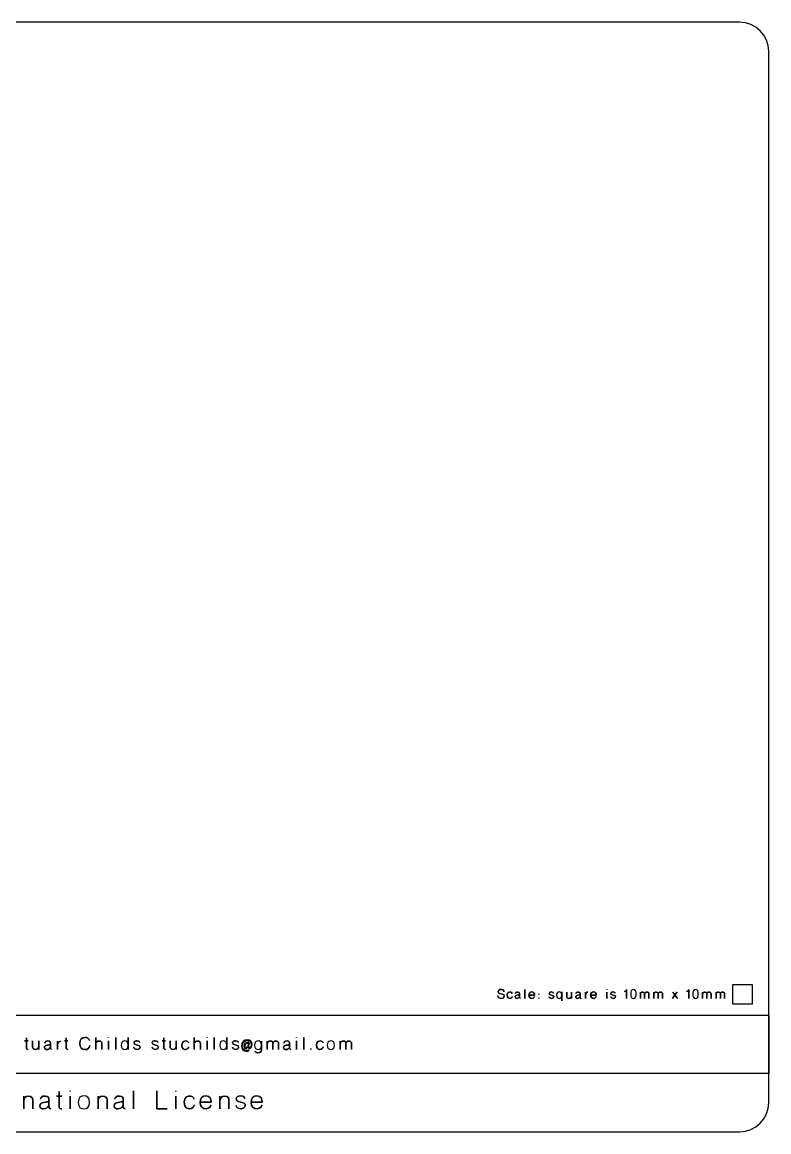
# Model space of a CAD drawing. Extents: x 15 to 785, y -585 to -15.
# Drawn here: x 402 to 785, y -585 to -15 of the extents above; entities that cross this region are included whole.
import ezdxf

# ---------------------------------------------------------------- set-up
doc = ezdxf.new("R2010")
doc.units = 0
doc.header["$MEASUREMENT"] = 0
doc.layers.add('LAYER_1', color=7, linetype='CONTINUOUS')

# ---------------------------------------------------------------- blocks, each defined once
blk = doc.blocks.new('BLOCK_2')
at = {"layer": 'LAYER_1', "color": 250}
blk.add_lwpolyline([(785, -555), (15, -555), (15, -525), (785, -525), (785, -555)], dxfattribs=at)
blk.add_open_spline([(785, -570), (785, -578.28), (778.28, -585), (770, -585), (770, -585), (30, -585), (30, -585), (21.72, -585), (15, -578.28), (15, -570), (15, -570), (15, -30), (15, -30), (15, -21.72), (21.72, -15), (30, -15), (30, -15), (770, -15), (770, -15), (778.28, -15), (785, -21.72), (785, -30), (785, -30), (785, -570), (785, -570)], degree=3, knots=[0, 0, 0, 0, 1, 1, 1, 2, 2, 2, 3, 3, 3, 4, 4, 4, 5, 5, 5, 6, 6, 6, 7, 7, 7, 8, 8, 8, 8], dxfattribs=at)
blk = doc.blocks.new('BLOCK_3')
at = {"layer": 'LAYER_1', "color": 30}
for points, knots in [([(402.83, -538.32), (402.83, -538.32), (404.6, -538.32), (404.6, -538.32), (404.6, -538.32), (402.83, -538.32), (402.83, -538.32)], [0, 0, 0, 0, 1, 1, 1, 2, 2, 2, 2]), ([(404.58, -542.66), (404.17, -542.69), (403.72, -542.71), (403.72, -542.14), (403.72, -541.56), (403.72, -536.72), (403.72, -536.72), (403.72, -536.72), (403.72, -541.56), (403.72, -542.14), (403.72, -542.71), (404.17, -542.69), (404.58, -542.66)], [0, 0, 0, 0, 1, 1, 1, 2, 2, 2, 3, 3, 3, 4, 4, 4, 4]), ([(406.94, -541.57), (406.94, -541.96), (407.33, -542.69), (408.4, -542.7), (409.49, -542.71), (410.06, -541.87), (410.06, -541.09), (410.06, -541.87), (409.49, -542.71), (408.4, -542.7), (407.33, -542.69), (406.94, -541.96), (406.94, -541.57), (406.94, -541.18), (406.94, -538.34), (406.94, -538.34), (406.94, -538.34), (406.94, -541.18), (406.94, -541.57)], [0, 0, 0, 0, 1, 1, 1, 2, 2, 2, 3, 3, 3, 4, 4, 4, 5, 5, 5, 6, 6, 6, 6]), ([(410.06, -542.7), (410.06, -542.7), (410.06, -538.34), (410.06, -538.34), (410.06, -538.34), (410.06, -542.7), (410.06, -542.7)], [0, 0, 0, 0, 1, 1, 1, 2, 2, 2, 2]), ([(416.1, -541.6), (415.85, -541.96), (414.97, -542.78), (414.28, -542.76), (413.58, -542.73), (413.02, -542.51), (413.02, -541.73), (413.02, -540.94), (413.49, -540.61), (414.39, -540.53), (415.28, -540.44), (415.68, -540.31), (416.1, -540.19), (415.68, -540.31), (415.28, -540.44), (414.39, -540.53), (413.49, -540.61), (413.02, -540.94), (413.02, -541.73), (413.02, -542.51), (413.58, -542.73), (414.28, -542.76), (414.97, -542.78), (415.85, -541.96), (416.1, -541.6)], [0, 0, 0, 0, 1, 1, 1, 2, 2, 2, 3, 3, 3, 4, 4, 4, 5, 5, 5, 6, 6, 6, 7, 7, 7, 8, 8, 8, 8]), ([(416.7, -542.71), (416.7, -542.71), (416.1, -542.66), (416.1, -542.15), (416.1, -542.15), (416.1, -539.37), (416.1, -539.37), (416.1, -539.01), (415.92, -538.34), (414.78, -538.34), (413.64, -538.34), (413.21, -538.85), (413.21, -539.39), (413.21, -538.85), (413.64, -538.34), (414.78, -538.34), (415.92, -538.34), (416.1, -539.01), (416.1, -539.37), (416.1, -539.37), (416.1, -542.15), (416.1, -542.15), (416.1, -542.66), (416.7, -542.71), (416.7, -542.71)], [0, 0, 0, 0, 1, 1, 1, 2, 2, 2, 3, 3, 3, 4, 4, 4, 5, 5, 5, 6, 6, 6, 7, 7, 7, 8, 8, 8, 8]), ([(421.31, -538.36), (420.52, -538.35), (419.62, -539.51), (419.65, -540.49), (419.62, -539.51), (420.52, -538.35), (421.31, -538.36)], [0, 0, 0, 0, 1, 1, 1, 2, 2, 2, 2]), ([(419.65, -538.36), (419.65, -538.36), (419.65, -542.71), (419.65, -542.71), (419.65, -542.71), (419.65, -538.36), (419.65, -538.36)], [0, 0, 0, 0, 1, 1, 1, 2, 2, 2, 2]), ([(423.25, -538.32), (423.25, -538.32), (425.02, -538.32), (425.02, -538.32), (425.02, -538.32), (423.25, -538.32), (423.25, -538.32)], [0, 0, 0, 0, 1, 1, 1, 2, 2, 2, 2]), ([(425.01, -542.66), (424.59, -542.69), (424.14, -542.71), (424.14, -542.14), (424.14, -541.56), (424.14, -536.72), (424.14, -536.72), (424.14, -536.72), (424.14, -541.56), (424.14, -542.14), (424.14, -542.71), (424.59, -542.69), (425.01, -542.66)], [0, 0, 0, 0, 1, 1, 1, 2, 2, 2, 3, 3, 3, 4, 4, 4, 4]), ([(436.34, -540.66), (436.07, -542.11), (435.19, -542.77), (433.8, -542.77), (432.12, -542.77), (431.16, -541.82), (431.16, -539.65), (431.16, -537.49), (432.12, -536.52), (433.8, -536.52), (435.01, -536.52), (435.84, -537.02), (436.21, -538.11), (435.84, -537.02), (435.01, -536.52), (433.8, -536.52), (432.12, -536.52), (431.16, -537.49), (431.16, -539.65), (431.16, -541.82), (432.12, -542.77), (433.8, -542.77), (435.19, -542.77), (436.07, -542.11), (436.34, -540.66)], [0, 0, 0, 0, 1, 1, 1, 2, 2, 2, 3, 3, 3, 4, 4, 4, 5, 5, 5, 6, 6, 6, 7, 7, 7, 8, 8, 8, 8]), ([(439.34, -542.71), (439.34, -542.71), (439.34, -536.6), (439.34, -536.6), (439.34, -536.6), (439.34, -542.71), (439.34, -542.71)], [0, 0, 0, 0, 1, 1, 1, 2, 2, 2, 2]), ([(442.51, -542.71), (442.51, -542.71), (442.51, -540.5), (442.51, -539.73), (442.51, -538.96), (442.04, -538.38), (441.13, -538.36), (440.21, -538.34), (439.34, -538.9), (439.34, -539.64), (439.34, -538.9), (440.21, -538.34), (441.13, -538.36), (442.04, -538.38), (442.51, -538.96), (442.51, -539.73), (442.51, -540.5), (442.51, -542.71), (442.51, -542.71)], [0, 0, 0, 0, 1, 1, 1, 2, 2, 2, 3, 3, 3, 4, 4, 4, 5, 5, 5, 6, 6, 6, 6]), ([(445.88, -536.74), (445.88, -536.74), (445.88, -536.59), (445.88, -536.59), (445.88, -536.59), (445.88, -536.74), (445.88, -536.74)], [0, 0, 0, 0, 1, 1, 1, 2, 2, 2, 2]), ([(445.88, -542.7), (445.88, -542.7), (445.88, -538.35), (445.88, -538.35), (445.88, -538.35), (445.88, -542.71), (445.88, -542.7)], [0, 0, 0, 0, 1, 1, 1, 2, 2, 2, 2]), ([(449.61, -542.71), (449.61, -542.71), (449.61, -536.6), (449.61, -536.6), (449.61, -536.6), (449.61, -542.71), (449.61, -542.71)], [0, 0, 0, 0, 1, 1, 1, 2, 2, 2, 2]), ([(454.22, -538.34), (455.2, -538.34), (456.01, -538.83), (456.01, -540.52), (456.01, -542.21), (455.2, -542.71), (454.22, -542.71), (453.23, -542.71), (452.43, -542.21), (452.43, -540.52), (452.43, -538.83), (453.23, -538.34), (454.22, -538.34)], [0, 0, 0, 0, 1, 1, 1, 2, 2, 2, 3, 3, 3, 4, 4, 4, 4]), ([(454.22, -538.34), (455.2, -538.34), (456.01, -538.83), (456.01, -540.52), (456.01, -542.21), (455.2, -542.71), (454.22, -542.71), (453.23, -542.71), (452.43, -542.21), (452.43, -540.52), (452.43, -538.83), (453.23, -538.34), (454.22, -538.34)], [0, 0, 0, 0, 1, 1, 1, 2, 2, 2, 3, 3, 3, 4, 4, 4, 4]), ([(456.02, -536.58), (456.02, -536.58), (456.02, -542.71), (456.02, -542.71), (456.02, -542.71), (456.02, -536.58), (456.02, -536.58)], [0, 0, 0, 0, 1, 1, 1, 2, 2, 2, 2]), ([(460.59, -538.29), (459.52, -538.27), (459.03, -538.61), (459.03, -539.26), (459.03, -539.92), (459.58, -540.12), (459.79, -540.18), (459.79, -540.18), (461.39, -540.66), (461.39, -540.66), (461.6, -540.71), (462.11, -540.94), (462.11, -541.56), (462.11, -542.19), (461.44, -542.71), (460.59, -542.71), (459.74, -542.71), (458.97, -542.26), (458.97, -541.6), (458.97, -542.26), (459.74, -542.71), (460.59, -542.71), (461.44, -542.71), (462.11, -542.19), (462.11, -541.56), (462.11, -540.94), (461.6, -540.71), (461.39, -540.66), (461.39, -540.66), (459.79, -540.18), (459.79, -540.18), (459.58, -540.12), (459.03, -539.92), (459.03, -539.26), (459.03, -538.61), (459.52, -538.27), (460.59, -538.29), (461.66, -538.34), (461.94, -538.93), (461.92, -539.14), (461.94, -538.93), (461.66, -538.34), (460.59, -538.29)], [0, 0, 0, 0, 1, 1, 1, 2, 2, 2, 3, 3, 3, 4, 4, 4, 5, 5, 5, 6, 6, 6, 7, 7, 7, 8, 8, 8, 9, 9, 9, 10, 10, 10, 11, 11, 11, 12, 12, 12, 13, 13, 13, 14, 14, 14, 14]), ([(469.93, -538.29), (468.86, -538.27), (468.37, -538.61), (468.37, -539.26), (468.37, -539.92), (468.92, -540.12), (469.13, -540.18), (469.13, -540.18), (470.73, -540.66), (470.73, -540.66), (470.94, -540.71), (471.45, -540.94), (471.45, -541.56), (471.45, -542.19), (470.78, -542.71), (469.93, -542.71), (469.08, -542.71), (468.31, -542.26), (468.31, -541.6), (468.31, -542.26), (469.08, -542.71), (469.93, -542.71), (470.78, -542.71), (471.45, -542.19), (471.45, -541.56), (471.45, -540.94), (470.94, -540.71), (470.73, -540.66), (470.73, -540.66), (469.13, -540.18), (469.13, -540.18), (468.92, -540.12), (468.37, -539.92), (468.37, -539.26), (468.37, -538.61), (468.86, -538.27), (469.93, -538.29), (471, -538.34), (471.28, -538.93), (471.26, -539.14), (471.28, -538.93), (471, -538.34), (469.93, -538.29)], [0, 0, 0, 0, 1, 1, 1, 2, 2, 2, 3, 3, 3, 4, 4, 4, 5, 5, 5, 6, 6, 6, 7, 7, 7, 8, 8, 8, 9, 9, 9, 10, 10, 10, 11, 11, 11, 12, 12, 12, 13, 13, 13, 14, 14, 14, 14]), ([(473.42, -538.32), (473.42, -538.32), (475.19, -538.32), (475.19, -538.32), (475.19, -538.32), (473.42, -538.32), (473.42, -538.32)], [0, 0, 0, 0, 1, 1, 1, 2, 2, 2, 2]), ([(475.17, -542.66), (474.76, -542.69), (474.31, -542.71), (474.31, -542.14), (474.31, -541.56), (474.31, -536.72), (474.31, -536.72), (474.31, -536.72), (474.31, -541.56), (474.31, -542.14), (474.31, -542.71), (474.76, -542.69), (475.17, -542.66)], [0, 0, 0, 0, 1, 1, 1, 2, 2, 2, 3, 3, 3, 4, 4, 4, 4]), ([(477.52, -538.34), (477.52, -538.34), (477.52, -541.18), (477.52, -541.57), (477.52, -541.96), (477.91, -542.69), (478.99, -542.7), (480.07, -542.71), (480.65, -541.87), (480.65, -541.09), (480.65, -541.87), (480.07, -542.71), (478.99, -542.7), (477.91, -542.69), (477.52, -541.96), (477.52, -541.57), (477.52, -541.18), (477.52, -538.34), (477.52, -538.34)], [0, 0, 0, 0, 1, 1, 1, 2, 2, 2, 3, 3, 3, 4, 4, 4, 5, 5, 5, 6, 6, 6, 6]), ([(480.65, -538.34), (480.65, -538.34), (480.65, -542.7), (480.65, -542.7), (480.65, -542.7), (480.65, -538.34), (480.65, -538.34)], [0, 0, 0, 0, 1, 1, 1, 2, 2, 2, 2]), ([(487.05, -541.33), (487.02, -542.04), (486.26, -542.71), (485.54, -542.71), (484.83, -542.71), (483.6, -542.59), (483.6, -540.46), (483.6, -538.34), (484.97, -538.32), (485.58, -538.32), (486.18, -538.32), (486.97, -538.78), (487.02, -539.38), (486.97, -538.78), (486.18, -538.32), (485.58, -538.32), (484.97, -538.32), (483.6, -538.34), (483.6, -540.46), (483.6, -542.59), (484.83, -542.71), (485.54, -542.71), (486.26, -542.71), (487.02, -542.04), (487.05, -541.33)], [0, 0, 0, 0, 1, 1, 1, 2, 2, 2, 3, 3, 3, 4, 4, 4, 5, 5, 5, 6, 6, 6, 7, 7, 7, 8, 8, 8, 8]), ([(489.95, -542.71), (489.95, -542.71), (489.95, -536.6), (489.95, -536.6), (489.95, -536.6), (489.95, -542.71), (489.95, -542.71)], [0, 0, 0, 0, 1, 1, 1, 2, 2, 2, 2]), ([(493.12, -542.71), (493.12, -542.71), (493.12, -540.5), (493.12, -539.73), (493.12, -538.96), (492.65, -538.38), (491.75, -538.36), (490.83, -538.34), (489.95, -538.9), (489.95, -539.64), (489.95, -538.9), (490.83, -538.34), (491.75, -538.36), (492.65, -538.38), (493.12, -538.96), (493.12, -539.73), (493.12, -540.5), (493.12, -542.71), (493.12, -542.71)], [0, 0, 0, 0, 1, 1, 1, 2, 2, 2, 3, 3, 3, 4, 4, 4, 5, 5, 5, 6, 6, 6, 6]), ([(496.49, -536.74), (496.49, -536.74), (496.49, -536.59), (496.49, -536.59), (496.49, -536.59), (496.49, -536.74), (496.49, -536.74)], [0, 0, 0, 0, 1, 1, 1, 2, 2, 2, 2]), ([(496.49, -542.7), (496.49, -542.7), (496.49, -538.35), (496.49, -538.35), (496.49, -538.35), (496.49, -542.71), (496.49, -542.7)], [0, 0, 0, 0, 1, 1, 1, 2, 2, 2, 2]), ([(500.22, -542.71), (500.22, -542.71), (500.22, -536.6), (500.22, -536.6), (500.22, -536.6), (500.22, -542.71), (500.22, -542.71)], [0, 0, 0, 0, 1, 1, 1, 2, 2, 2, 2]), ([(504.83, -538.34), (505.81, -538.34), (506.62, -538.83), (506.62, -540.52), (506.62, -542.21), (505.81, -542.71), (504.83, -542.71), (503.85, -542.71), (503.04, -542.21), (503.04, -540.52), (503.04, -538.83), (503.85, -538.34), (504.83, -538.34)], [0, 0, 0, 0, 1, 1, 1, 2, 2, 2, 3, 3, 3, 4, 4, 4, 4]), ([(504.83, -538.34), (505.81, -538.34), (506.62, -538.83), (506.62, -540.52), (506.62, -542.21), (505.81, -542.71), (504.83, -542.71), (503.85, -542.71), (503.04, -542.21), (503.04, -540.52), (503.04, -538.83), (503.85, -538.34), (504.83, -538.34)], [0, 0, 0, 0, 1, 1, 1, 2, 2, 2, 3, 3, 3, 4, 4, 4, 4]), ([(506.63, -536.58), (506.63, -536.58), (506.63, -542.71), (506.63, -542.71), (506.63, -542.71), (506.63, -536.58), (506.63, -536.58)], [0, 0, 0, 0, 1, 1, 1, 2, 2, 2, 2]), ([(511.2, -538.29), (510.14, -538.27), (509.65, -538.61), (509.65, -539.26), (509.65, -539.92), (510.2, -540.12), (510.4, -540.18), (510.4, -540.18), (512, -540.66), (512, -540.66), (512.21, -540.71), (512.72, -540.94), (512.72, -541.56), (512.72, -542.19), (512.05, -542.71), (511.2, -542.71), (510.36, -542.71), (509.59, -542.26), (509.59, -541.6), (509.59, -542.26), (510.36, -542.71), (511.2, -542.71), (512.05, -542.71), (512.72, -542.19), (512.72, -541.56), (512.72, -540.94), (512.21, -540.71), (512, -540.66), (512, -540.66), (510.4, -540.18), (510.4, -540.18), (510.2, -540.12), (509.65, -539.92), (509.65, -539.26), (509.65, -538.61), (510.14, -538.27), (511.2, -538.29), (512.27, -538.34), (512.55, -538.93), (512.53, -539.14), (512.55, -538.93), (512.27, -538.34), (511.2, -538.29)], [0, 0, 0, 0, 1, 1, 1, 2, 2, 2, 3, 3, 3, 4, 4, 4, 5, 5, 5, 6, 6, 6, 7, 7, 7, 8, 8, 8, 9, 9, 9, 10, 10, 10, 11, 11, 11, 12, 12, 12, 13, 13, 13, 14, 14, 14, 14]), ([(518.21, -543.26), (517.75, -543.5), (517.27, -543.59), (516.71, -543.59), (515.32, -543.59), (514.14, -542.58), (514.14, -540.94), (514.14, -539.2), (515.35, -537.68), (517.23, -537.68), (518.71, -537.68), (519.69, -538.73), (519.69, -540.14), (519.69, -541.41), (518.98, -542.15), (518.19, -542.15), (517.85, -542.15), (517.54, -541.93), (517.55, -541.41), (517.55, -541.41), (517.53, -541.41), (517.53, -541.41), (517.23, -541.91), (516.84, -542.15), (516.34, -542.15), (515.84, -542.15), (515.42, -541.76), (515.42, -541.09), (515.42, -540.04), (516.25, -539.08), (517.43, -539.08), (517.78, -539.08), (518.11, -539.16), (518.33, -539.26), (518.33, -539.26), (518.05, -540.79), (518.05, -540.79), (517.92, -541.44), (518.02, -541.73), (518.3, -541.74), (518.73, -541.76), (519.21, -541.17), (519.21, -540.2), (519.21, -538.96), (518.48, -538.07), (517.16, -538.07), (515.78, -538.07), (514.62, -539.17), (514.62, -540.89), (514.62, -542.31), (515.55, -543.19), (516.8, -543.19), (517.28, -543.19), (517.73, -543.09), (518.08, -542.89), (518.08, -542.89), (518.21, -543.26), (518.21, -543.26)], [0, 0, 0, 0, 1, 1, 1, 2, 2, 2, 3, 3, 3, 4, 4, 4, 5, 5, 5, 6, 6, 6, 7, 7, 7, 8, 8, 8, 9, 9, 9, 10, 10, 10, 11, 11, 11, 12, 12, 12, 13, 13, 13, 14, 14, 14, 15, 15, 15, 16, 16, 16, 17, 17, 17, 18, 18, 18, 19, 19, 19, 19]), ([(517.75, -539.6), (517.66, -539.56), (517.52, -539.53), (517.33, -539.53), (516.58, -539.53), (515.98, -540.23), (515.98, -541.05), (515.98, -541.43), (516.17, -541.7), (516.54, -541.7), (517.03, -541.7), (517.48, -541.07), (517.57, -540.55), (517.57, -540.55), (517.75, -539.6), (517.75, -539.6)], [0, 0, 0, 0, 1, 1, 1, 2, 2, 2, 3, 3, 3, 4, 4, 4, 5, 5, 5, 5]), ([(522.72, -538.32), (523.7, -538.32), (524.51, -538.81), (524.51, -540.5), (524.51, -542.2), (523.7, -542.69), (522.72, -542.69), (521.74, -542.69), (520.93, -542.2), (520.93, -540.5), (520.93, -538.81), (521.74, -538.32), (522.72, -538.32)], [0, 0, 0, 0, 1, 1, 1, 2, 2, 2, 3, 3, 3, 4, 4, 4, 4]), ([(522.72, -538.32), (523.7, -538.32), (524.51, -538.81), (524.51, -540.5), (524.51, -542.2), (523.7, -542.69), (522.72, -542.69), (521.74, -542.69), (520.93, -542.2), (520.93, -540.5), (520.93, -538.81), (521.74, -538.32), (522.72, -538.32)], [0, 0, 0, 0, 1, 1, 1, 2, 2, 2, 3, 3, 3, 4, 4, 4, 4]), ([(521.19, -543.59), (521.28, -544.09), (521.9, -544.38), (522.74, -544.42), (523.61, -544.44), (524.51, -543.81), (524.51, -543.02), (524.51, -542.22), (524.51, -538.39), (524.51, -538.39), (524.51, -538.39), (524.51, -542.22), (524.51, -543.02), (524.51, -543.81), (523.61, -544.44), (522.74, -544.42), (521.9, -544.38), (521.28, -544.09), (521.19, -543.59)], [0, 0, 0, 0, 1, 1, 1, 2, 2, 2, 3, 3, 3, 4, 4, 4, 5, 5, 5, 6, 6, 6, 6]), ([(530.31, -539.49), (530.31, -539.1), (530.06, -538.37), (528.98, -538.36), (527.91, -538.35), (527.43, -539.19), (527.43, -539.97), (527.43, -539.19), (527.91, -538.35), (528.98, -538.36), (530.06, -538.37), (530.31, -539.1), (530.31, -539.49), (530.31, -539.88), (530.31, -542.71), (530.31, -542.71), (530.31, -542.71), (530.31, -539.88), (530.31, -539.49)], [0, 0, 0, 0, 1, 1, 1, 2, 2, 2, 3, 3, 3, 4, 4, 4, 5, 5, 5, 6, 6, 6, 6]), ([(527.43, -538.36), (527.43, -538.36), (527.43, -542.71), (527.43, -542.71), (527.43, -542.71), (527.43, -538.36), (527.43, -538.36)], [0, 0, 0, 0, 1, 1, 1, 2, 2, 2, 2]), ([(533.23, -539.49), (533.23, -539.1), (532.85, -538.37), (531.78, -538.36), (530.7, -538.35), (530.31, -539.19), (530.31, -539.97), (530.31, -539.19), (530.7, -538.35), (531.78, -538.36), (532.85, -538.37), (533.23, -539.1), (533.23, -539.49), (533.23, -539.88), (533.23, -542.71), (533.23, -542.71), (533.23, -542.71), (533.23, -539.88), (533.23, -539.49)], [0, 0, 0, 0, 1, 1, 1, 2, 2, 2, 3, 3, 3, 4, 4, 4, 5, 5, 5, 6, 6, 6, 6]), ([(537.07, -542.76), (536.37, -542.73), (535.81, -542.51), (535.81, -541.73), (535.81, -540.94), (536.28, -540.61), (537.18, -540.53), (538.07, -540.44), (538.47, -540.31), (538.89, -540.19), (538.47, -540.31), (538.07, -540.44), (537.18, -540.53), (536.28, -540.61), (535.81, -540.94), (535.81, -541.73), (535.81, -542.51), (536.37, -542.73), (537.07, -542.76), (537.76, -542.78), (538.64, -541.96), (538.89, -541.6), (538.64, -541.96), (537.76, -542.78), (537.07, -542.76)], [0, 0, 0, 0, 1, 1, 1, 2, 2, 2, 3, 3, 3, 4, 4, 4, 5, 5, 5, 6, 6, 6, 7, 7, 7, 8, 8, 8, 8]), ([(538.89, -542.15), (538.89, -542.15), (538.89, -539.37), (538.89, -539.37), (538.89, -539.01), (538.71, -538.34), (537.57, -538.34), (536.43, -538.34), (536, -538.85), (536, -539.39), (536, -538.85), (536.43, -538.34), (537.57, -538.34), (538.71, -538.34), (538.89, -539.01), (538.89, -539.37), (538.89, -539.37), (538.89, -542.15), (538.89, -542.15), (538.89, -542.66), (539.49, -542.71), (539.49, -542.71), (539.49, -542.71), (538.89, -542.66), (538.89, -542.15)], [0, 0, 0, 0, 1, 1, 1, 2, 2, 2, 3, 3, 3, 4, 4, 4, 5, 5, 5, 6, 6, 6, 7, 7, 7, 8, 8, 8, 8]), ([(542.42, -536.74), (542.42, -536.74), (542.42, -536.59), (542.42, -536.59), (542.42, -536.59), (542.42, -536.74), (542.42, -536.74)], [0, 0, 0, 0, 1, 1, 1, 2, 2, 2, 2]), ([(542.42, -542.7), (542.42, -542.7), (542.42, -538.35), (542.42, -538.35), (542.42, -538.35), (542.42, -542.71), (542.42, -542.7)], [0, 0, 0, 0, 1, 1, 1, 2, 2, 2, 2]), ([(546.15, -542.71), (546.15, -542.71), (546.15, -536.6), (546.15, -536.6), (546.15, -536.6), (546.15, -542.71), (546.15, -542.71)], [0, 0, 0, 0, 1, 1, 1, 2, 2, 2, 2]), ([(556.15, -541.33), (556.13, -542.04), (555.37, -542.71), (554.65, -542.71), (553.93, -542.71), (552.71, -542.59), (552.71, -540.46), (552.71, -538.34), (554.08, -538.32), (554.68, -538.32), (555.28, -538.32), (556.08, -538.78), (556.13, -539.38), (556.08, -538.78), (555.28, -538.32), (554.68, -538.32), (554.08, -538.32), (552.71, -538.34), (552.71, -540.46), (552.71, -542.59), (553.93, -542.71), (554.65, -542.71), (555.37, -542.71), (556.13, -542.04), (556.15, -541.33)], [0, 0, 0, 0, 1, 1, 1, 2, 2, 2, 3, 3, 3, 4, 4, 4, 5, 5, 5, 6, 6, 6, 7, 7, 7, 8, 8, 8, 8]), ([(558.14, -540.49), (558.14, -538.78), (559.01, -538.28), (560.07, -538.28), (561.12, -538.28), (561.99, -538.78), (561.99, -540.49), (561.99, -542.21), (561.12, -542.71), (560.07, -542.71), (559.01, -542.71), (558.14, -542.21), (558.14, -540.49)], [0, 0, 0, 0, 1, 1, 1, 2, 2, 2, 3, 3, 3, 4, 4, 4, 4]), ([(558.14, -540.49), (558.14, -538.78), (559.01, -538.28), (560.07, -538.28), (561.12, -538.28), (561.99, -538.78), (561.99, -540.49), (561.99, -542.21), (561.12, -542.71), (560.07, -542.71), (559.01, -542.71), (558.14, -542.21), (558.14, -540.49)], [0, 0, 0, 0, 1, 1, 1, 2, 2, 2, 3, 3, 3, 4, 4, 4, 4]), ([(567.8, -542.71), (567.8, -542.71), (567.8, -539.88), (567.8, -539.49), (567.8, -539.1), (567.55, -538.37), (566.47, -538.36), (565.4, -538.35), (564.92, -539.19), (564.92, -539.97), (564.92, -539.19), (565.4, -538.35), (566.47, -538.36), (567.55, -538.37), (567.8, -539.1), (567.8, -539.49), (567.8, -539.88), (567.8, -542.71), (567.8, -542.71)], [0, 0, 0, 0, 1, 1, 1, 2, 2, 2, 3, 3, 3, 4, 4, 4, 5, 5, 5, 6, 6, 6, 6]), ([(564.92, -542.71), (564.92, -542.71), (564.92, -538.36), (564.92, -538.36), (564.92, -538.36), (564.92, -542.71), (564.92, -542.71)], [0, 0, 0, 0, 1, 1, 1, 2, 2, 2, 2]), ([(570.72, -542.71), (570.72, -542.71), (570.72, -539.88), (570.72, -539.49), (570.72, -539.1), (570.34, -538.37), (569.27, -538.36), (568.19, -538.35), (567.8, -539.19), (567.8, -539.97), (567.8, -539.19), (568.19, -538.35), (569.27, -538.36), (570.34, -538.37), (570.72, -539.1), (570.72, -539.49), (570.72, -539.88), (570.72, -542.71), (570.72, -542.71)], [0, 0, 0, 0, 1, 1, 1, 2, 2, 2, 3, 3, 3, 4, 4, 4, 5, 5, 5, 6, 6, 6, 6]), ([(549.89, -542.71), (549.89, -542.71), (549.89, -542.24), (549.89, -542.24), (549.89, -542.24), (549.89, -542.71), (549.89, -542.71)], [0, 0, 0, 0, 1, 1, 1, 2, 2, 2, 2]), ([(421.87, -573.12), (421.24, -573.16), (420.57, -573.19), (420.57, -572.33), (420.57, -571.47), (420.57, -564.21), (420.57, -564.21), (420.57, -564.21), (420.57, -571.47), (420.57, -572.33), (420.57, -573.19), (421.24, -573.16), (421.87, -573.12)], [0, 0, 0, 0, 1, 1, 1, 2, 2, 2, 3, 3, 3, 4, 4, 4, 4]), ([(426.13, -564.25), (426.13, -564.25), (426.13, -564.02), (426.13, -564.02), (426.13, -564.02), (426.13, -564.25), (426.13, -564.25)], [0, 0, 0, 0, 1, 1, 1, 2, 2, 2, 2]), ([(458.77, -573.19), (458.77, -573.19), (458.77, -564.03), (458.77, -564.03), (458.77, -564.03), (458.77, -573.19), (458.77, -573.19)], [0, 0, 0, 0, 1, 1, 1, 2, 2, 2, 2]), ([(476.07, -573.19), (476.07, -573.19), (470.72, -573.19), (470.72, -573.19), (470.72, -573.19), (470.72, -564.03), (470.72, -564.03), (470.72, -564.03), (470.72, -573.19), (470.72, -573.19), (470.72, -573.19), (476.07, -573.19), (476.07, -573.19)], [0, 0, 0, 0, 1, 1, 1, 2, 2, 2, 3, 3, 3, 4, 4, 4, 4]), ([(480.51, -564.25), (480.51, -564.25), (480.51, -564.02), (480.51, -564.02), (480.51, -564.02), (480.51, -564.25), (480.51, -564.25)], [0, 0, 0, 0, 1, 1, 1, 2, 2, 2, 2]), ([(407.03, -573.19), (407.03, -573.19), (407.03, -568.94), (407.03, -568.36), (407.03, -567.78), (406.45, -566.68), (404.83, -566.67), (403.21, -566.66), (402.36, -567.92), (402.36, -569.08), (402.36, -567.92), (403.21, -566.66), (404.83, -566.67), (406.45, -566.68), (407.03, -567.78), (407.03, -568.36), (407.03, -568.94), (407.03, -573.19), (407.03, -573.19)], [0, 0, 0, 0, 1, 1, 1, 2, 2, 2, 3, 3, 3, 4, 4, 4, 5, 5, 5, 6, 6, 6, 6]), ([(402.36, -573.19), (402.36, -573.19), (402.36, -566.67), (402.36, -566.67), (402.36, -566.67), (402.36, -573.19), (402.36, -573.19)], [0, 0, 0, 0, 1, 1, 1, 2, 2, 2, 2]), ([(412.59, -573.26), (411.54, -573.22), (410.7, -572.89), (410.7, -571.73), (410.7, -570.54), (411.41, -570.05), (412.76, -569.92), (414.09, -569.8), (414.69, -569.59), (415.32, -569.41), (414.69, -569.59), (414.09, -569.8), (412.76, -569.92), (411.41, -570.05), (410.7, -570.54), (410.7, -571.73), (410.7, -572.89), (411.54, -573.22), (412.59, -573.26), (413.64, -573.3), (414.94, -572.07), (415.32, -571.52), (414.94, -572.07), (413.64, -573.3), (412.59, -573.26)], [0, 0, 0, 0, 1, 1, 1, 2, 2, 2, 3, 3, 3, 4, 4, 4, 5, 5, 5, 6, 6, 6, 7, 7, 7, 8, 8, 8, 8]), ([(415.32, -572.36), (415.32, -572.36), (415.32, -568.18), (415.32, -568.18), (415.32, -567.65), (415.06, -566.63), (413.34, -566.63), (411.63, -566.63), (410.99, -567.41), (410.99, -568.21), (410.99, -567.41), (411.63, -566.63), (413.34, -566.63), (415.06, -566.63), (415.32, -567.65), (415.32, -568.18), (415.32, -568.18), (415.32, -572.36), (415.32, -572.36), (415.32, -573.12), (416.23, -573.19), (416.23, -573.19), (416.23, -573.19), (415.32, -573.12), (415.32, -572.36)], [0, 0, 0, 0, 1, 1, 1, 2, 2, 2, 3, 3, 3, 4, 4, 4, 5, 5, 5, 6, 6, 6, 7, 7, 7, 8, 8, 8, 8]), ([(419.24, -566.61), (419.24, -566.61), (421.89, -566.61), (421.89, -566.61), (421.89, -566.61), (419.24, -566.61), (419.24, -566.61)], [0, 0, 0, 0, 1, 1, 1, 2, 2, 2, 2]), ([(426.13, -573.17), (426.13, -573.17), (426.13, -566.66), (426.13, -566.66), (426.13, -566.66), (426.13, -573.2), (426.13, -573.17)], [0, 0, 0, 0, 1, 1, 1, 2, 2, 2, 2]), ([(430.36, -569.86), (430.36, -567.29), (431.67, -566.54), (433.24, -566.54), (434.83, -566.54), (436.13, -567.29), (436.13, -569.86), (436.13, -572.44), (434.83, -573.19), (433.24, -573.19), (431.67, -573.19), (430.36, -572.44), (430.36, -569.86)], [0, 0, 0, 0, 1, 1, 1, 2, 2, 2, 3, 3, 3, 4, 4, 4, 4]), ([(430.36, -569.86), (430.36, -567.29), (431.67, -566.54), (433.24, -566.54), (434.83, -566.54), (436.13, -567.29), (436.13, -569.86), (436.13, -572.44), (434.83, -573.19), (433.24, -573.19), (431.67, -573.19), (430.36, -572.44), (430.36, -569.86)], [0, 0, 0, 0, 1, 1, 1, 2, 2, 2, 3, 3, 3, 4, 4, 4, 4]), ([(445.19, -573.19), (445.19, -573.19), (445.19, -568.94), (445.19, -568.36), (445.19, -567.78), (444.61, -566.68), (443, -566.67), (441.37, -566.66), (440.52, -567.92), (440.52, -569.08), (440.52, -567.92), (441.37, -566.66), (443, -566.67), (444.61, -566.68), (445.19, -567.78), (445.19, -568.36), (445.19, -568.94), (445.19, -573.19), (445.19, -573.19)], [0, 0, 0, 0, 1, 1, 1, 2, 2, 2, 3, 3, 3, 4, 4, 4, 5, 5, 5, 6, 6, 6, 6]), ([(440.52, -573.19), (440.52, -573.19), (440.52, -566.67), (440.52, -566.67), (440.52, -566.67), (440.52, -573.19), (440.52, -573.19)], [0, 0, 0, 0, 1, 1, 1, 2, 2, 2, 2]), ([(450.76, -573.26), (449.7, -573.22), (448.87, -572.89), (448.87, -571.73), (448.87, -570.54), (449.58, -570.05), (450.92, -569.92), (452.26, -569.8), (452.85, -569.59), (453.49, -569.41), (452.85, -569.59), (452.26, -569.8), (450.92, -569.92), (449.58, -570.05), (448.87, -570.54), (448.87, -571.73), (448.87, -572.89), (449.7, -573.22), (450.76, -573.26), (451.8, -573.3), (453.11, -572.07), (453.49, -571.52), (453.11, -572.07), (451.8, -573.3), (450.76, -573.26)], [0, 0, 0, 0, 1, 1, 1, 2, 2, 2, 3, 3, 3, 4, 4, 4, 5, 5, 5, 6, 6, 6, 7, 7, 7, 8, 8, 8, 8]), ([(453.49, -572.36), (453.49, -572.36), (453.49, -568.18), (453.49, -568.18), (453.49, -567.65), (453.22, -566.63), (451.51, -566.63), (449.79, -566.63), (449.16, -567.41), (449.16, -568.21), (449.16, -567.41), (449.79, -566.63), (451.51, -566.63), (453.22, -566.63), (453.49, -567.65), (453.49, -568.18), (453.49, -568.18), (453.49, -572.36), (453.49, -572.36), (453.49, -573.12), (454.39, -573.19), (454.39, -573.19), (454.39, -573.19), (453.49, -573.12), (453.49, -572.36)], [0, 0, 0, 0, 1, 1, 1, 2, 2, 2, 3, 3, 3, 4, 4, 4, 5, 5, 5, 6, 6, 6, 7, 7, 7, 8, 8, 8, 8]), ([(480.51, -573.17), (480.51, -573.17), (480.51, -566.66), (480.51, -566.66), (480.51, -566.66), (480.51, -573.2), (480.51, -573.17)], [0, 0, 0, 0, 1, 1, 1, 2, 2, 2, 2]), ([(487.65, -573.19), (486.58, -573.19), (484.74, -573.01), (484.74, -569.82), (484.74, -566.65), (486.8, -566.61), (487.7, -566.61), (488.6, -566.61), (489.8, -567.31), (489.87, -568.19), (489.8, -567.31), (488.6, -566.61), (487.7, -566.61), (486.8, -566.61), (484.74, -566.65), (484.74, -569.82), (484.74, -573.01), (486.58, -573.19), (487.65, -573.19), (488.73, -573.19), (489.87, -572.18), (489.91, -571.12), (489.87, -572.18), (488.73, -573.19), (487.65, -573.19)], [0, 0, 0, 0, 1, 1, 1, 2, 2, 2, 3, 3, 3, 4, 4, 4, 5, 5, 5, 6, 6, 6, 7, 7, 7, 8, 8, 8, 8]), ([(492.91, -569.71), (492.91, -569.71), (498.58, -569.71), (498.58, -569.71), (498.58, -568.3), (498.03, -566.49), (496.01, -566.49), (494, -566.49), (492.9, -567.86), (492.9, -569.96), (492.9, -572.07), (494.32, -573.19), (496.01, -573.14), (497.71, -573.08), (498.45, -571.76), (498.53, -571.29), (498.45, -571.76), (497.71, -573.08), (496.01, -573.14), (494.32, -573.19), (492.9, -572.07), (492.9, -569.96), (492.9, -567.86), (494, -566.49), (496.01, -566.49), (498.03, -566.49), (498.58, -568.3), (498.58, -569.71), (498.58, -569.71), (492.91, -569.71), (492.91, -569.71)], [0, 0, 0, 0, 1, 1, 1, 2, 2, 2, 3, 3, 3, 4, 4, 4, 5, 5, 5, 6, 6, 6, 7, 7, 7, 8, 8, 8, 9, 9, 9, 10, 10, 10, 10]), ([(507.77, -573.19), (507.77, -573.19), (507.77, -568.94), (507.77, -568.36), (507.77, -567.78), (507.18, -566.68), (505.57, -566.67), (503.94, -566.66), (503.09, -567.92), (503.09, -569.08), (503.09, -567.92), (503.94, -566.66), (505.57, -566.67), (507.18, -566.68), (507.77, -567.78), (507.77, -568.36), (507.77, -568.94), (507.77, -573.19), (507.77, -573.19)], [0, 0, 0, 0, 1, 1, 1, 2, 2, 2, 3, 3, 3, 4, 4, 4, 5, 5, 5, 6, 6, 6, 6]), ([(503.09, -573.19), (503.09, -573.19), (503.09, -566.67), (503.09, -566.67), (503.09, -566.67), (503.09, -573.19), (503.09, -573.19)], [0, 0, 0, 0, 1, 1, 1, 2, 2, 2, 2]), ([(515.86, -567.84), (515.88, -567.52), (515.46, -566.63), (513.86, -566.57), (512.26, -566.53), (511.53, -567.04), (511.53, -568.02), (511.53, -569.01), (512.35, -569.31), (512.66, -569.4), (512.66, -569.4), (515.06, -570.11), (515.06, -570.11), (515.37, -570.19), (516.14, -570.53), (516.14, -571.47), (516.14, -572.41), (515.13, -573.19), (513.86, -573.19), (512.59, -573.19), (511.44, -572.51), (511.44, -571.52), (511.44, -572.51), (512.59, -573.19), (513.86, -573.19), (515.13, -573.19), (516.14, -572.41), (516.14, -571.47), (516.14, -570.53), (515.37, -570.19), (515.06, -570.11), (515.06, -570.11), (512.66, -569.4), (512.66, -569.4), (512.35, -569.31), (511.53, -569.01), (511.53, -568.02), (511.53, -567.04), (512.26, -566.53), (513.86, -566.57), (515.46, -566.63), (515.88, -567.52), (515.86, -567.84)], [0, 0, 0, 0, 1, 1, 1, 2, 2, 2, 3, 3, 3, 4, 4, 4, 5, 5, 5, 6, 6, 6, 7, 7, 7, 8, 8, 8, 9, 9, 9, 10, 10, 10, 11, 11, 11, 12, 12, 12, 13, 13, 13, 14, 14, 14, 14]), ([(519.11, -569.71), (519.11, -569.71), (524.78, -569.71), (524.78, -569.71), (524.78, -568.3), (524.23, -566.49), (522.21, -566.49), (520.2, -566.49), (519.1, -567.86), (519.1, -569.96), (519.1, -572.07), (520.52, -573.19), (522.21, -573.14), (523.91, -573.08), (524.64, -571.76), (524.73, -571.29), (524.64, -571.76), (523.91, -573.08), (522.21, -573.14), (520.52, -573.19), (519.1, -572.07), (519.1, -569.96), (519.1, -567.86), (520.2, -566.49), (522.21, -566.49), (524.23, -566.49), (524.78, -568.3), (524.78, -569.71), (524.78, -569.71), (519.11, -569.71), (519.11, -569.71)], [0, 0, 0, 0, 1, 1, 1, 2, 2, 2, 3, 3, 3, 4, 4, 4, 5, 5, 5, 6, 6, 6, 7, 7, 7, 8, 8, 8, 9, 9, 9, 10, 10, 10, 10])]:
    blk.add_open_spline(points, degree=3, knots=knots, dxfattribs=at)
blk = doc.blocks.new('BLOCK_4')
at = {"layer": 'LAYER_1', "color": 30}
for points, knots in [([(645.92, -515.08), (645.92, -516.1), (646.69, -516.5), (647.6, -516.5), (648.52, -516.5), (649.1, -515.93), (649.12, -515.36), (649.14, -514.8), (648.85, -514.36), (648.29, -514.24), (648.29, -514.24), (646.73, -513.9), (646.73, -513.9), (646.29, -513.81), (646.03, -513.55), (646.03, -512.95), (646.03, -512.36), (646.53, -511.84), (647.45, -511.84), (648.36, -511.84), (649.03, -512.27), (649, -513.03), (649.03, -512.27), (648.36, -511.84), (647.45, -511.84), (646.53, -511.84), (646.03, -512.36), (646.03, -512.95), (646.03, -513.55), (646.28, -513.8), (646.73, -513.9), (646.73, -513.9), (648.29, -514.24), (648.29, -514.24), (648.86, -514.36), (649.14, -514.8), (649.12, -515.36), (649.1, -515.93), (648.52, -516.5), (647.6, -516.5), (646.69, -516.5), (645.92, -516.1), (645.92, -515.08)], [0, 0, 0, 0, 1, 1, 1, 2, 2, 2, 3, 3, 3, 4, 4, 4, 5, 5, 5, 6, 6, 6, 7, 7, 7, 8, 8, 8, 9, 9, 9, 10, 10, 10, 11, 11, 11, 12, 12, 12, 13, 13, 13, 14, 14, 14, 14]), ([(659.69, -516.47), (659.69, -516.47), (659.69, -511.89), (659.69, -511.89), (659.69, -511.89), (659.69, -516.47), (659.69, -516.47)], [0, 0, 0, 0, 1, 1, 1, 2, 2, 2, 2]), ([(701.78, -511.99), (701.78, -511.99), (701.78, -511.88), (701.78, -511.88), (701.78, -511.88), (701.78, -511.99), (701.78, -511.99)], [0, 0, 0, 0, 1, 1, 1, 2, 2, 2, 2]), ([(711.98, -516.47), (711.98, -516.47), (711.98, -511.89), (711.98, -511.89), (711.98, -512.67), (711.22, -512.85), (710.9, -512.88), (711.22, -512.85), (711.98, -512.67), (711.98, -511.89), (711.98, -511.89), (711.98, -516.47), (711.98, -516.47)], [0, 0, 0, 0, 1, 1, 1, 2, 2, 2, 3, 3, 3, 4, 4, 4, 4]), ([(714.11, -514.18), (714.11, -512.92), (714.38, -511.89), (715.49, -511.89), (716.61, -511.89), (716.88, -512.92), (716.88, -514.18), (716.88, -515.44), (716.61, -516.47), (715.49, -516.47), (714.38, -516.47), (714.11, -515.44), (714.11, -514.18)], [0, 0, 0, 0, 1, 1, 1, 2, 2, 2, 3, 3, 3, 4, 4, 4, 4]), ([(714.11, -514.18), (714.11, -512.92), (714.38, -511.89), (715.49, -511.89), (716.61, -511.89), (716.88, -512.92), (716.88, -514.18), (716.88, -515.44), (716.61, -516.47), (715.49, -516.47), (714.38, -516.47), (714.11, -515.44), (714.11, -514.18)], [0, 0, 0, 0, 1, 1, 1, 2, 2, 2, 3, 3, 3, 4, 4, 4, 4]), ([(743.88, -516.47), (743.88, -516.47), (743.88, -511.89), (743.88, -511.89), (743.88, -512.67), (743.12, -512.85), (742.8, -512.88), (743.12, -512.85), (743.88, -512.67), (743.88, -511.89), (743.88, -511.89), (743.88, -516.47), (743.88, -516.47)], [0, 0, 0, 0, 1, 1, 1, 2, 2, 2, 3, 3, 3, 4, 4, 4, 4]), ([(746.01, -514.18), (746.01, -512.92), (746.28, -511.89), (747.4, -511.89), (748.51, -511.89), (748.78, -512.92), (748.78, -514.18), (748.78, -515.44), (748.51, -516.47), (747.4, -516.47), (746.28, -516.47), (746.01, -515.44), (746.01, -514.18)], [0, 0, 0, 0, 1, 1, 1, 2, 2, 2, 3, 3, 3, 4, 4, 4, 4]), ([(746.01, -514.18), (746.01, -512.92), (746.28, -511.89), (747.4, -511.89), (748.51, -511.89), (748.78, -512.92), (748.78, -514.18), (748.78, -515.44), (748.51, -516.47), (747.4, -516.47), (746.28, -516.47), (746.01, -515.44), (746.01, -514.18)], [0, 0, 0, 0, 1, 1, 1, 2, 2, 2, 3, 3, 3, 4, 4, 4, 4]), ([(653.25, -515.43), (653.23, -515.96), (652.65, -516.47), (652.11, -516.47), (651.58, -516.47), (650.66, -516.38), (650.66, -514.78), (650.66, -513.2), (651.69, -513.18), (652.14, -513.18), (652.59, -513.18), (653.19, -513.53), (653.23, -513.97), (653.19, -513.53), (652.59, -513.18), (652.14, -513.18), (651.69, -513.18), (650.66, -513.2), (650.66, -514.78), (650.66, -516.38), (651.58, -516.47), (652.11, -516.47), (652.65, -516.47), (653.23, -515.96), (653.25, -515.43)], [0, 0, 0, 0, 1, 1, 1, 2, 2, 2, 3, 3, 3, 4, 4, 4, 5, 5, 5, 6, 6, 6, 7, 7, 7, 8, 8, 8, 8]), ([(655.68, -516.5), (655.16, -516.49), (654.74, -516.32), (654.74, -515.74), (654.74, -515.15), (655.09, -514.9), (655.77, -514.83), (656.43, -514.77), (656.73, -514.67), (657.05, -514.58), (656.73, -514.67), (656.43, -514.77), (655.77, -514.83), (655.09, -514.9), (654.74, -515.15), (654.74, -515.74), (654.74, -516.32), (655.16, -516.49), (655.68, -516.5), (656.2, -516.52), (656.86, -515.91), (657.05, -515.63), (656.86, -515.91), (656.2, -516.52), (655.68, -516.5)], [0, 0, 0, 0, 1, 1, 1, 2, 2, 2, 3, 3, 3, 4, 4, 4, 5, 5, 5, 6, 6, 6, 7, 7, 7, 8, 8, 8, 8]), ([(657.05, -516.05), (657.05, -516.05), (657.05, -513.96), (657.05, -513.96), (657.05, -513.7), (656.92, -513.19), (656.06, -513.19), (655.2, -513.19), (654.88, -513.58), (654.88, -513.98), (654.88, -513.58), (655.2, -513.19), (656.06, -513.19), (656.92, -513.19), (657.05, -513.7), (657.05, -513.96), (657.05, -513.96), (657.05, -516.05), (657.05, -516.05), (657.05, -516.43), (657.5, -516.47), (657.5, -516.47), (657.5, -516.47), (657.05, -516.43), (657.05, -516.05)], [0, 0, 0, 0, 1, 1, 1, 2, 2, 2, 3, 3, 3, 4, 4, 4, 5, 5, 5, 6, 6, 6, 7, 7, 7, 8, 8, 8, 8]), ([(661.81, -514.73), (661.81, -514.73), (664.65, -514.73), (664.65, -514.73), (664.65, -514.02), (664.37, -513.12), (663.36, -513.12), (662.36, -513.12), (661.8, -513.81), (661.8, -514.85), (661.8, -515.91), (662.52, -516.47), (663.36, -516.44), (664.21, -516.42), (664.58, -515.76), (664.62, -515.52), (664.58, -515.76), (664.21, -516.42), (663.36, -516.44), (662.52, -516.47), (661.8, -515.91), (661.8, -514.85), (661.8, -513.81), (662.36, -513.12), (663.36, -513.12), (664.37, -513.12), (664.65, -514.02), (664.65, -514.73), (664.65, -514.73), (661.81, -514.73), (661.81, -514.73)], [0, 0, 0, 0, 1, 1, 1, 2, 2, 2, 3, 3, 3, 4, 4, 4, 5, 5, 5, 6, 6, 6, 7, 7, 7, 8, 8, 8, 9, 9, 9, 10, 10, 10, 10]), ([(666.9, -514.46), (666.9, -514.46), (666.9, -514.11), (666.9, -514.11), (666.9, -514.11), (666.9, -514.46), (666.9, -514.46)], [0, 0, 0, 0, 1, 1, 1, 2, 2, 2, 2]), ([(666.9, -516.47), (666.9, -516.47), (666.9, -516.12), (666.9, -516.12), (666.9, -516.12), (666.9, -516.47), (666.9, -516.47)], [0, 0, 0, 0, 1, 1, 1, 2, 2, 2, 2]), ([(674.4, -513.79), (674.42, -513.63), (674.21, -513.19), (673.41, -513.16), (672.61, -513.14), (672.24, -513.39), (672.24, -513.88), (672.24, -514.38), (672.65, -514.53), (672.8, -514.57), (672.8, -514.57), (674, -514.93), (674, -514.93), (674.16, -514.97), (674.54, -515.14), (674.54, -515.61), (674.54, -516.08), (674.04, -516.47), (673.41, -516.47), (672.77, -516.47), (672.19, -516.13), (672.19, -515.63), (672.19, -516.13), (672.77, -516.47), (673.41, -516.47), (674.04, -516.47), (674.54, -516.08), (674.54, -515.61), (674.54, -515.14), (674.16, -514.97), (674, -514.93), (674, -514.93), (672.8, -514.57), (672.8, -514.57), (672.65, -514.53), (672.24, -514.38), (672.24, -513.88), (672.24, -513.39), (672.61, -513.14), (673.41, -513.16), (674.21, -513.19), (674.42, -513.63), (674.4, -513.79)], [0, 0, 0, 0, 1, 1, 1, 2, 2, 2, 3, 3, 3, 4, 4, 4, 5, 5, 5, 6, 6, 6, 7, 7, 7, 8, 8, 8, 9, 9, 9, 10, 10, 10, 11, 11, 11, 12, 12, 12, 13, 13, 13, 14, 14, 14, 14]), ([(676.02, -514.82), (676.02, -513.54), (676.63, -513.16), (677.36, -513.16), (678.11, -513.16), (678.71, -513.54), (678.71, -514.82), (678.71, -516.11), (678.11, -516.48), (677.36, -516.48), (676.63, -516.48), (676.02, -516.11), (676.02, -514.82)], [0, 0, 0, 0, 1, 1, 1, 2, 2, 2, 3, 3, 3, 4, 4, 4, 4]), ([(676.02, -514.82), (676.02, -513.54), (676.63, -513.16), (677.36, -513.16), (678.11, -513.16), (678.71, -513.54), (678.71, -514.82), (678.71, -516.11), (678.11, -516.48), (677.36, -516.48), (676.63, -516.48), (676.02, -516.11), (676.02, -514.82)], [0, 0, 0, 0, 1, 1, 1, 2, 2, 2, 3, 3, 3, 4, 4, 4, 4]), ([(678.72, -513.16), (678.72, -513.16), (678.72, -517.75), (678.72, -517.75), (678.72, -517.75), (678.72, -513.16), (678.72, -513.16)], [0, 0, 0, 0, 1, 1, 1, 2, 2, 2, 2]), ([(681.26, -513.2), (681.26, -513.2), (681.26, -515.32), (681.26, -515.62), (681.26, -515.91), (681.55, -516.45), (682.36, -516.46), (683.17, -516.47), (683.6, -515.84), (683.6, -515.25), (683.6, -515.84), (683.17, -516.47), (682.36, -516.46), (681.55, -516.45), (681.26, -515.91), (681.26, -515.62), (681.26, -515.32), (681.26, -513.2), (681.26, -513.2)], [0, 0, 0, 0, 1, 1, 1, 2, 2, 2, 3, 3, 3, 4, 4, 4, 5, 5, 5, 6, 6, 6, 6]), ([(683.6, -513.2), (683.6, -513.2), (683.6, -516.46), (683.6, -516.46), (683.6, -516.46), (683.6, -513.2), (683.6, -513.2)], [0, 0, 0, 0, 1, 1, 1, 2, 2, 2, 2]), ([(688.13, -515.63), (687.94, -515.91), (687.29, -516.52), (686.77, -516.5), (686.24, -516.49), (685.82, -516.32), (685.82, -515.74), (685.82, -515.15), (686.18, -514.9), (686.85, -514.83), (687.52, -514.77), (687.81, -514.67), (688.13, -514.58), (687.81, -514.67), (687.52, -514.77), (686.85, -514.83), (686.18, -514.9), (685.82, -515.15), (685.82, -515.74), (685.82, -516.32), (686.24, -516.49), (686.77, -516.5), (687.29, -516.52), (687.94, -515.91), (688.13, -515.63)], [0, 0, 0, 0, 1, 1, 1, 2, 2, 2, 3, 3, 3, 4, 4, 4, 5, 5, 5, 6, 6, 6, 7, 7, 7, 8, 8, 8, 8]), ([(688.58, -516.47), (688.58, -516.47), (688.13, -516.43), (688.13, -516.05), (688.13, -516.05), (688.13, -513.96), (688.13, -513.96), (688.13, -513.7), (688, -513.19), (687.14, -513.19), (686.28, -513.19), (685.97, -513.58), (685.97, -513.98), (685.97, -513.58), (686.28, -513.19), (687.14, -513.19), (688, -513.19), (688.13, -513.7), (688.13, -513.96), (688.13, -513.96), (688.13, -516.05), (688.13, -516.05), (688.13, -516.43), (688.58, -516.47), (688.58, -516.47)], [0, 0, 0, 0, 1, 1, 1, 2, 2, 2, 3, 3, 3, 4, 4, 4, 5, 5, 5, 6, 6, 6, 7, 7, 7, 8, 8, 8, 8]), ([(692.04, -513.21), (691.45, -513.2), (690.77, -514.07), (690.79, -514.8), (690.77, -514.07), (691.45, -513.2), (692.04, -513.21)], [0, 0, 0, 0, 1, 1, 1, 2, 2, 2, 2]), ([(690.79, -513.21), (690.79, -513.21), (690.79, -516.47), (690.79, -516.47), (690.79, -516.47), (690.79, -513.21), (690.79, -513.21)], [0, 0, 0, 0, 1, 1, 1, 2, 2, 2, 2]), ([(693.5, -514.73), (693.5, -514.73), (696.34, -514.73), (696.34, -514.73), (696.34, -514.02), (696.06, -513.12), (695.05, -513.12), (694.05, -513.12), (693.5, -513.81), (693.5, -514.85), (693.5, -515.91), (694.21, -516.47), (695.05, -516.44), (695.9, -516.42), (696.27, -515.76), (696.32, -515.52), (696.27, -515.76), (695.9, -516.42), (695.05, -516.44), (694.21, -516.47), (693.5, -515.91), (693.5, -514.85), (693.5, -513.81), (694.05, -513.12), (695.05, -513.12), (696.06, -513.12), (696.34, -514.02), (696.34, -514.73), (696.34, -514.73), (693.5, -514.73), (693.5, -514.73)], [0, 0, 0, 0, 1, 1, 1, 2, 2, 2, 3, 3, 3, 4, 4, 4, 5, 5, 5, 6, 6, 6, 7, 7, 7, 8, 8, 8, 9, 9, 9, 10, 10, 10, 10]), ([(701.78, -516.46), (701.78, -516.46), (701.78, -513.2), (701.78, -513.2), (701.78, -513.2), (701.78, -516.47), (701.78, -516.46)], [0, 0, 0, 0, 1, 1, 1, 2, 2, 2, 2]), ([(705.1, -513.16), (704.3, -513.14), (703.94, -513.39), (703.94, -513.88), (703.94, -514.38), (704.35, -514.53), (704.5, -514.57), (704.5, -514.57), (705.7, -514.93), (705.7, -514.93), (705.86, -514.97), (706.24, -515.14), (706.24, -515.61), (706.24, -516.08), (705.74, -516.47), (705.1, -516.47), (704.47, -516.47), (703.89, -516.13), (703.89, -515.63), (703.89, -516.13), (704.47, -516.47), (705.1, -516.47), (705.74, -516.47), (706.24, -516.08), (706.24, -515.61), (706.24, -515.14), (705.86, -514.97), (705.7, -514.93), (705.7, -514.93), (704.5, -514.57), (704.5, -514.57), (704.35, -514.53), (703.94, -514.38), (703.94, -513.88), (703.94, -513.39), (704.3, -513.14), (705.1, -513.16), (705.91, -513.19), (706.11, -513.63), (706.1, -513.79), (706.11, -513.63), (705.91, -513.19), (705.1, -513.16)], [0, 0, 0, 0, 1, 1, 1, 2, 2, 2, 3, 3, 3, 4, 4, 4, 5, 5, 5, 6, 6, 6, 7, 7, 7, 8, 8, 8, 9, 9, 9, 10, 10, 10, 11, 11, 11, 12, 12, 12, 13, 13, 13, 14, 14, 14, 14]), ([(721.23, -516.47), (721.23, -516.47), (721.23, -514.35), (721.23, -514.05), (721.23, -513.76), (721.04, -513.21), (720.24, -513.21), (719.43, -513.2), (719.07, -513.83), (719.07, -514.42), (719.07, -513.83), (719.43, -513.2), (720.24, -513.21), (721.04, -513.21), (721.23, -513.76), (721.23, -514.05), (721.23, -514.35), (721.23, -516.47), (721.23, -516.47)], [0, 0, 0, 0, 1, 1, 1, 2, 2, 2, 3, 3, 3, 4, 4, 4, 5, 5, 5, 6, 6, 6, 6]), ([(719.07, -516.47), (719.07, -516.47), (719.07, -513.21), (719.07, -513.21), (719.07, -513.21), (719.07, -516.47), (719.07, -516.47)], [0, 0, 0, 0, 1, 1, 1, 2, 2, 2, 2]), ([(723.42, -516.47), (723.42, -516.47), (723.42, -514.35), (723.42, -514.05), (723.42, -513.76), (723.14, -513.21), (722.33, -513.21), (721.53, -513.2), (721.23, -513.83), (721.23, -514.42), (721.23, -513.83), (721.53, -513.2), (722.33, -513.21), (723.14, -513.21), (723.42, -513.76), (723.42, -514.05), (723.42, -514.35), (723.42, -516.47), (723.42, -516.47)], [0, 0, 0, 0, 1, 1, 1, 2, 2, 2, 3, 3, 3, 4, 4, 4, 5, 5, 5, 6, 6, 6, 6]), ([(728.21, -516.47), (728.21, -516.47), (728.21, -514.35), (728.21, -514.05), (728.21, -513.76), (728.02, -513.21), (727.21, -513.21), (726.4, -513.2), (726.04, -513.83), (726.04, -514.42), (726.04, -513.83), (726.4, -513.2), (727.21, -513.21), (728.02, -513.21), (728.21, -513.76), (728.21, -514.05), (728.21, -514.35), (728.21, -516.47), (728.21, -516.47)], [0, 0, 0, 0, 1, 1, 1, 2, 2, 2, 3, 3, 3, 4, 4, 4, 5, 5, 5, 6, 6, 6, 6]), ([(726.04, -516.47), (726.04, -516.47), (726.04, -513.21), (726.04, -513.21), (726.04, -513.21), (726.04, -516.47), (726.04, -516.47)], [0, 0, 0, 0, 1, 1, 1, 2, 2, 2, 2]), ([(730.39, -516.47), (730.39, -516.47), (730.39, -514.35), (730.39, -514.05), (730.39, -513.76), (730.11, -513.21), (729.31, -513.21), (728.5, -513.2), (728.21, -513.83), (728.21, -514.42), (728.21, -513.83), (728.5, -513.2), (729.31, -513.21), (730.11, -513.21), (730.39, -513.76), (730.39, -514.05), (730.39, -514.35), (730.39, -516.47), (730.39, -516.47)], [0, 0, 0, 0, 1, 1, 1, 2, 2, 2, 3, 3, 3, 4, 4, 4, 5, 5, 5, 6, 6, 6, 6]), ([(735.5, -516.47), (735.5, -516.47), (736.81, -514.65), (736.81, -514.65), (736.81, -514.65), (735.77, -513.21), (735.77, -513.21), (735.77, -513.21), (736.81, -514.65), (736.81, -514.65), (736.81, -514.65), (737.86, -513.21), (737.86, -513.21), (737.86, -513.21), (736.81, -514.65), (736.81, -514.65), (736.81, -514.65), (738.12, -516.47), (738.12, -516.47), (738.12, -516.47), (736.81, -514.65), (736.81, -514.65), (736.81, -514.65), (735.5, -516.47), (735.5, -516.47)], [0, 0, 0, 0, 1, 1, 1, 2, 2, 2, 3, 3, 3, 4, 4, 4, 5, 5, 5, 6, 6, 6, 7, 7, 7, 8, 8, 8, 8]), ([(753.14, -514.05), (753.14, -513.76), (752.95, -513.21), (752.14, -513.21), (751.33, -513.2), (750.97, -513.83), (750.97, -514.42), (750.97, -513.83), (751.33, -513.2), (752.14, -513.21), (752.95, -513.21), (753.14, -513.76), (753.14, -514.05), (753.14, -514.35), (753.14, -516.47), (753.14, -516.47), (753.14, -516.47), (753.14, -514.35), (753.14, -514.05)], [0, 0, 0, 0, 1, 1, 1, 2, 2, 2, 3, 3, 3, 4, 4, 4, 5, 5, 5, 6, 6, 6, 6]), ([(750.97, -513.21), (750.97, -513.21), (750.97, -516.47), (750.97, -516.47), (750.97, -516.47), (750.97, -513.21), (750.97, -513.21)], [0, 0, 0, 0, 1, 1, 1, 2, 2, 2, 2]), ([(755.32, -514.05), (755.32, -513.76), (755.04, -513.21), (754.24, -513.21), (753.43, -513.2), (753.14, -513.83), (753.14, -514.42), (753.14, -513.83), (753.43, -513.2), (754.24, -513.21), (755.04, -513.21), (755.32, -513.76), (755.32, -514.05), (755.32, -514.35), (755.32, -516.47), (755.32, -516.47), (755.32, -516.47), (755.32, -514.35), (755.32, -514.05)], [0, 0, 0, 0, 1, 1, 1, 2, 2, 2, 3, 3, 3, 4, 4, 4, 5, 5, 5, 6, 6, 6, 6]), ([(760.11, -514.05), (760.11, -513.76), (759.92, -513.21), (759.11, -513.21), (758.3, -513.2), (757.94, -513.83), (757.94, -514.42), (757.94, -513.83), (758.3, -513.2), (759.11, -513.21), (759.92, -513.21), (760.11, -513.76), (760.11, -514.05), (760.11, -514.35), (760.11, -516.47), (760.11, -516.47), (760.11, -516.47), (760.11, -514.35), (760.11, -514.05)], [0, 0, 0, 0, 1, 1, 1, 2, 2, 2, 3, 3, 3, 4, 4, 4, 5, 5, 5, 6, 6, 6, 6]), ([(757.94, -513.21), (757.94, -513.21), (757.94, -516.47), (757.94, -516.47), (757.94, -516.47), (757.94, -513.21), (757.94, -513.21)], [0, 0, 0, 0, 1, 1, 1, 2, 2, 2, 2]), ([(762.29, -514.05), (762.29, -513.76), (762.01, -513.21), (761.21, -513.21), (760.4, -513.2), (760.11, -513.83), (760.11, -514.42), (760.11, -513.83), (760.4, -513.2), (761.21, -513.21), (762.01, -513.21), (762.29, -513.76), (762.29, -514.05), (762.29, -514.35), (762.29, -516.47), (762.29, -516.47), (762.29, -516.47), (762.29, -514.35), (762.29, -514.05)], [0, 0, 0, 0, 1, 1, 1, 2, 2, 2, 3, 3, 3, 4, 4, 4, 5, 5, 5, 6, 6, 6, 6])]:
    blk.add_open_spline(points, degree=3, knots=knots, dxfattribs=at)

msp = doc.modelspace()

# ---------------------------------------------------------------- linework, layer by layer
at = {"layer": 'LAYER_1', "color": 30}
msp.add_lwpolyline([(776.52, -519.35), (766.52, -519.35), (766.52, -509.35), (776.52, -509.35), (776.52, -519.35)], dxfattribs=at)

# ---------------------------------------------------------------- block references
at = {"layer": 'LAYER_1'}
for name in ['BLOCK_2', 'BLOCK_4', 'BLOCK_3']:
    msp.add_blockref(name, (0, 0), dxfattribs=at)

doc.saveas('drawing.dxf')
